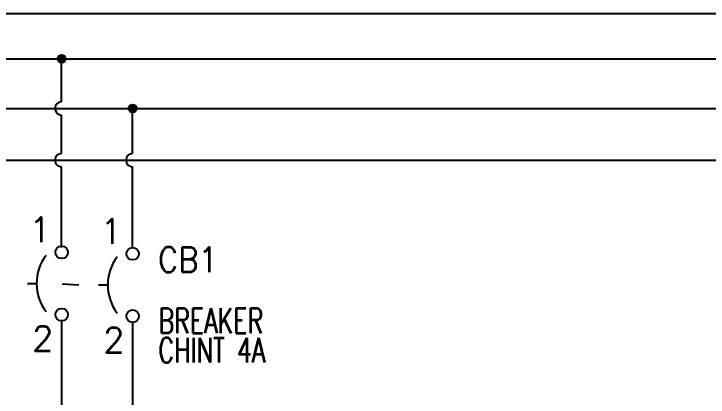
# Model space of a CAD drawing. Header units: inches. Extents: x 15 to 154, y 10 to 111.
# Drawn here: x 137.12 to 142.33, y 107.88 to 110.76 of the extents above; entities that cross this region are included whole.
import ezdxf
from ezdxf.enums import TextEntityAlignment as Align

# ---------------------------------------------------------------- set-up
doc = ezdxf.new("R2010")
doc.units = ezdxf.units.IN
doc.header["$MEASUREMENT"] = 0
doc.linetypes.add('HIDDEN2', pattern=[0.1875, 0.125, -0.0625])
for name, color, linetype in [('BLK_12AWG', 7, 'Continuous'), ('DESC', 1, 'Continuous'), ('GRY_20AWG', 250, 'Continuous'), ('LINK', 9, 'HIDDEN2'), ('SYMS', 7, 'Continuous'), ('TAGS', 250, 'Continuous'), ('TERMS', 250, 'Continuous')]:
    doc.layers.add(name, color=color, linetype=linetype)
doc.styles.add('WD', font='romans.shx')

# ---------------------------------------------------------------- blocks, each defined once
blk = doc.blocks.new('WDDOT')
for radius in [0.03, 0.0187, 0.00929]:
    blk.add_circle((0, 0), radius)
blk = doc.blocks.new('VCB1')
at = {"linetype": 'HIDDEN2'}
blk.add_line((-0.1712, 0), (-0.125, 0), dxfattribs=at)
for centre in [(0, 0.1562), (0, -0.1562)]:
    blk.add_circle(centre, 0.0312)
blk.add_arc((0.1094, 0), 0.2344, 143.1301, 216.8699)
at = {"style": 'WD'}
for tag, p, width in [('INST', (0.2188, 0.3883), 0.7), ('LOC', (0.2188, 0.2188), 0.7), ('TAG1', (0.1269, 0.0644), 0.9), ('XREF', (0.1287, -0.09), 0.7), ('DESC1', (0.1287, -0.242), 0.7), ('DESC2', (0.1287, -0.3893), 0.7)]:
    blk.add_attdef(tag, p, '', height=0.125, dxfattribs=dict(at, width=width))
at = {"linetype": 'Continuous', "style": 'WD'}
for tag, height, flags, p in [('TERM01', 0.125, 8, (-0.055, 0.2066)), ('CAT', 0.01, 9, (-0.1421, -0.0731)), ('MFG', 0.01, 9, (-0.1421, -0.0881))]:
    blk.add_attdef(tag, text='', height=height, dxfattribs=dict(at, flags=flags)).set_placement(p, align=Align.RIGHT)
at = {"style": 'WD', "width": 0.7}
blk.add_attdef('RATING1', text='', height=0.125, dxfattribs=at).set_placement((-0.1875, 0.0625), align=Align.RIGHT)
at = {"color": 7, "style": 'WD', "flags": 1}
for tag, p in [('X2TERM01', (0, 0.1875)), ('X8TERM02', (0, -0.1875))]:
    blk.add_attdef(tag, p, '', height=0.0125, dxfattribs=at)
at = {"color": 7, "style": 'WD'}
for tag, p in [('X4LINK', (-0.25, 0)), ('X1LINK', (0, 0))]:
    blk.add_attdef(tag, p, '', height=0.01, dxfattribs=at)
at = {"style": 'WD', "flags": 9}
for tag, p in [('FAMILY', (-0.1421, -0.0365)), ('CONTACT', (-0.1288, -0.1291))]:
    blk.add_attdef(tag, text='', height=0.01, dxfattribs=at).set_placement(p, align=Align.RIGHT)
at = {"linetype": 'Continuous', "style": 'WD', "flags": 9}
blk.add_attdef('ASSYCODE', text='', height=0.01, dxfattribs=at).set_placement((-0.1533, -0.1061), align=Align.CENTER)
at = {"linetype": 'Continuous', "style": 'WD', "flags": 8}
blk.add_attdef('TERM02', text='', height=0.125, dxfattribs=at).set_placement((-0.0407, -0.2134), align=Align.TOP_RIGHT)

msp = doc.modelspace()

# ---------------------------------------------------------------- linework, layer by layer
at = {"color": 7, "linetype": 'Continuous'}
msp.add_line((147.6602, 110.7588), (126.9102, 110.7588), dxfattribs=at)
at = {"layer": 'BLK_12AWG'}
for p, q in [((132.5131, 110.4219), (146.5435, 110.4219)), ((137.4759, 110.0984), (137.4759, 110.4219)), ((132.498, 110.0484), (146.5435, 110.0484)), ((138.0096, 109.7095), (138.0096, 110.0484)), ((137.4759, 109.7095), (137.4759, 109.9984)), ((132.5465, 109.6595), (146.5506, 109.6595)), ((137.4759, 109.0028), (137.4759, 109.6095)), ((138.0096, 109.0027), (138.0096, 109.6095))]:
    msp.add_line(p, q, dxfattribs=at)
for centre in [(137.4759, 110.0484), (137.4759, 109.6595), (138.0096, 109.6595)]:
    msp.add_arc(centre, 0.05, 90, 270, dxfattribs=at)
at = {"layer": 'GRY_20AWG'}
for p, q in [((137.4756, 108.4515), (137.4756, 102.2484)), ((138.0096, 108.4402), (138.0096, 101.7661))]:
    msp.add_line(p, q, dxfattribs=at)
at = {"layer": 'LINK'}
msp.add_lwpolyline([(137.48, 108.73), (137.63, 108.72)], dxfattribs=at)

# ---------------------------------------------------------------- block references
at = {"layer": 'SYMS'}
for p in [(137.4759, 110.4219), (138.0096, 110.0484)]:
    msp.add_blockref('WDDOT', p, dxfattribs=at)
ref = msp.add_blockref('VCB1', (137.4756, 108.7327), dxfattribs=dict(at, xscale=1.5, yscale=1.5, zscale=1.5))
ref.add_attrib('TERM02', '2', dxfattribs={"layer": 'TERMS', "linetype": 'Continuous', "height": 0.1875, "style": 'WD', "flags": 8}).set_placement((137.4145, 108.4126), align=Align.TOP_RIGHT)
ref.add_attrib('TERM01', '1', dxfattribs={"layer": 'TERMS', "linetype": 'Continuous', "height": 0.1875, "style": 'WD', "flags": 8}).set_placement((137.3931, 109.0427), align=Align.RIGHT)
ref = msp.add_blockref('VCB1', (138.0096, 108.7215), dxfattribs=dict(at, xscale=1.5, yscale=1.5, zscale=1.5))
ref.add_attrib('DESC2', 'CHINT 4A', (138.2027, 108.1375), dxfattribs={"layer": 'DESC', "height": 0.1875, "style": 'WD', "width": 0.7})
ref.add_attrib('DESC1', 'BREAKER', (138.2027, 108.3585), dxfattribs={"layer": 'DESC', "height": 0.1875, "style": 'WD', "width": 0.7})
ref.add_attrib('TAG1', 'CB1', (138.2, 108.8181), dxfattribs={"layer": 'TAGS', "height": 0.1875, "style": 'WD', "width": 0.9})
ref.add_attrib('TERM02', '2', dxfattribs={"layer": 'TERMS', "linetype": 'Continuous', "height": 0.1875, "style": 'WD', "flags": 8}).set_placement((137.9486, 108.4013), align=Align.TOP_RIGHT)
ref.add_attrib('TERM01', '1', dxfattribs={"layer": 'TERMS', "linetype": 'Continuous', "height": 0.1875, "style": 'WD', "flags": 8}).set_placement((137.9272, 109.0314), align=Align.RIGHT)

doc.saveas('drawing.dxf')
